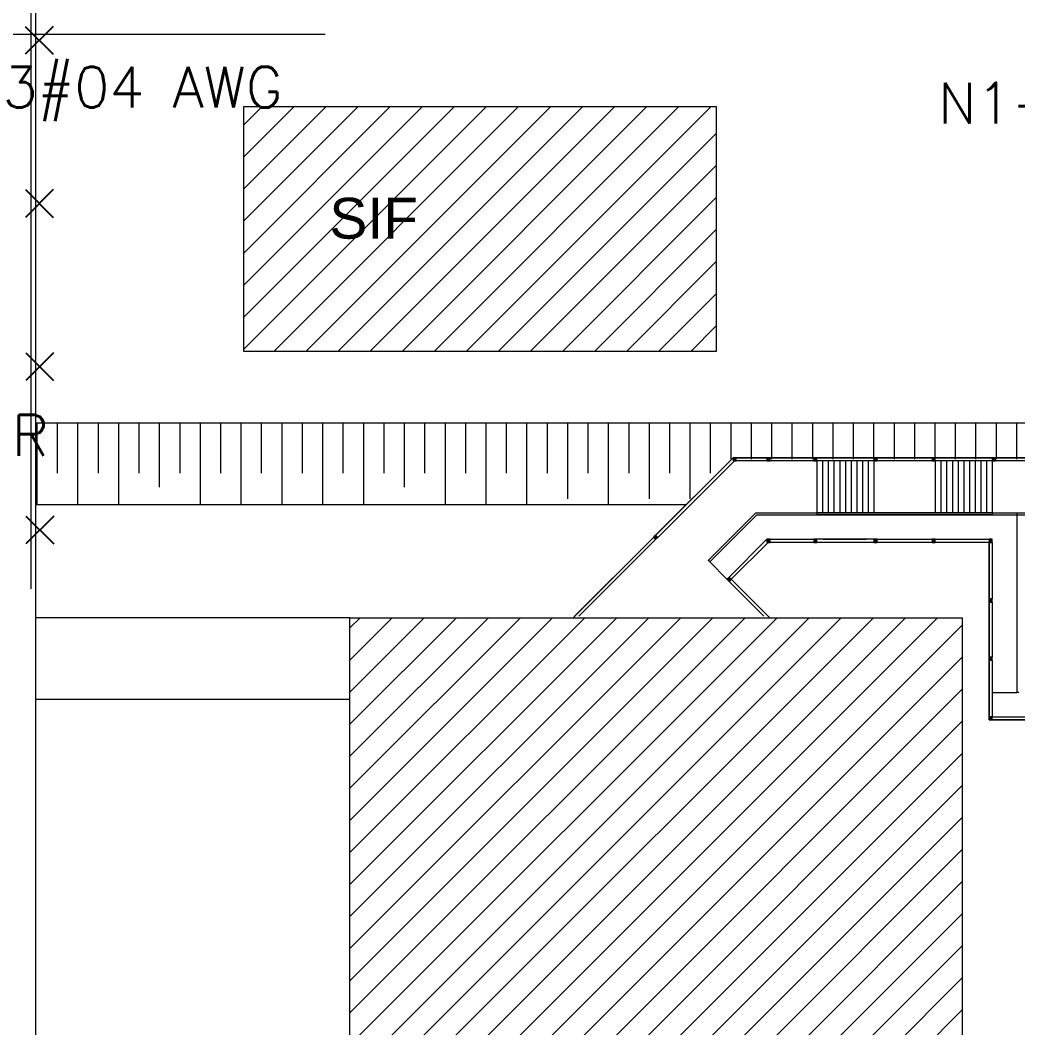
# Model space of a CAD drawing. Header units: millimetres. Extents: x 997 to 4249, y 599 to 1440.
# Drawn here: x 1668.4 to 1740.1, y 1065.5 to 1137.9 of the extents above; entities that cross this region are included whole.
import ezdxf
from ezdxf.enums import TextEntityAlignment as Align

# ---------------------------------------------------------------- set-up
doc = ezdxf.new("R2010")
doc.units = ezdxf.units.MM
for name, color, linetype in [('BT', 5, 'Continuous'), ('cercas existentes', 18, 'Continuous'), ('taludes', 9, 'Continuous')]:
    doc.layers.add(name, color=color, linetype=linetype)
doc.styles.add('1mm', font='romans.shx', dxfattribs={"height": 2})
doc.styles.add('ARIAL-ABA1', font='arial.ttf', dxfattribs={"height": 2})
pattern_1 = [(45, (-2604.8399, -1342.633), (-1.1524662, 1.1524662), [])]

# ---------------------------------------------------------------- blocks, each defined once
blk = doc.blocks.new('CE')
at = {"layer": 'cercas existentes'}
for points in [[(-0.68, 0.68), (0.68, -0.68)], [(-0.68, -0.68), (0.68, 0.68)]]:
    blk.add_lwpolyline(points, dxfattribs=at)
blk = doc.blocks.new('gtfoods1')
at = {"layer": 'taludes', "lineweight": 5}
h = blk.add_hatch(dxfattribs=at)
h.set_pattern_fill('ANSI31', color=256, scale=0.35, style=0)
h.set_pattern_definition(pattern_1)
h.paths.add_polyline_path([(-206.038, 470.776), (-239.992, 470.776), (-239.992, 453.176), (-206.038, 453.176)])
h.paths.add_polyline_path([(-234.599, 460.467), (-226.707, 460.467), (-226.707, 465.018), (-234.599, 465.018)], flags=24)
for points in [[(-204.602, 445.534), (-204.822, 445.534), (-204.822, 445.314), (-204.602, 445.314)], [(-202.172, 445.534), (-202.392, 445.534), (-202.392, 445.314), (-202.172, 445.314)], [(-198.809, 445.534), (-199.029, 445.534), (-199.029, 445.314), (-198.809, 445.314)], [(-194.482, 445.534), (-194.702, 445.534), (-194.702, 445.314), (-194.482, 445.314)], [(-190.302, 445.534), (-190.522, 445.534), (-190.522, 445.314), (-190.302, 445.314)], [(-185.976, 445.534), (-186.196, 445.534), (-186.196, 445.314), (-185.976, 445.314)], [(-210.394, 439.962), (-210.549, 439.807), (-210.394, 439.651), (-210.238, 439.807)], [(-202.172, 439.667), (-202.392, 439.667), (-202.392, 439.447), (-202.172, 439.447)], [(-198.809, 439.667), (-199.029, 439.667), (-199.029, 439.447), (-198.809, 439.447)], [(-194.482, 439.667), (-194.702, 439.667), (-194.702, 439.447), (-194.482, 439.447)], [(-190.302, 439.667), (-190.522, 439.667), (-190.522, 439.447), (-190.302, 439.447)], [(-186.196, 439.667), (-186.416, 439.667), (-186.416, 439.447), (-186.196, 439.447)], [(-205.108, 436.951), (-205.264, 436.796), (-205.108, 436.64), (-204.953, 436.796)], [(-186.196, 435.377), (-186.416, 435.377), (-186.416, 435.157), (-186.196, 435.157)], [(-186.196, 431.197), (-186.416, 431.197), (-186.416, 430.977), (-186.196, 430.977)], [(-186.196, 426.907), (-186.416, 426.907), (-186.416, 426.687), (-186.196, 426.687)]]:
    blk.add_hatch(color=256, dxfattribs=at).paths.add_polyline_path(points)
h = blk.add_hatch(dxfattribs=at)
h.set_pattern_fill('ANSI31', color=256, scale=0.35, style=0)
h.set_pattern_definition(pattern_1)
h.paths.add_polyline_path([(-188.363, 434.034), (-232.363, 434.034), (-232.363, 365.614), (-188.363, 365.614), (-188.363, 370.638), (-160.042, 370.638), (-160.042, 397.478), (-188.363, 397.478)])
h.paths.add_polyline_path([(-178.473, 389.112), (-178.473, 395.241), (-175.173, 395.241), (-175.173, 389.112)], flags=24)
h.paths.add_polyline_path([(-195.03, 426.654), (-195.03, 433.118), (-191.73, 433.118), (-191.73, 426.654)], flags=24)
h.paths.add_polyline_path([(-222.351, 394.456), (-195.446, 394.456), (-195.446, 400.041), (-222.351, 400.041)], flags=24)
for p, q in [((-254.95, 448.032, 12.071), (-150.817, 448.032, 12.071)), ((-254.862, 448.032, 12.071), (-254.862, 442.165, 12.071)), ((-253.395, 448.032, 12.071), (-253.395, 444.412, 12.071)), ((-251.928, 448.032, 12.071), (-251.928, 442.165, 12.071)), ((-250.462, 448.032, 12.071), (-250.462, 444.412, 12.071)), ((-248.995, 448.032, 12.071), (-248.995, 442.165, 12.071)), ((-248.995, 448.032, 12.071), (-248.995, 444.412, 12.071)), ((-247.528, 448.032, 12.071), (-247.528, 444.412, 12.071)), ((-246.062, 448.032, 12.071), (-246.062, 443.409, 12.071)), ((-244.595, 448.032, 12.071), (-244.595, 444.412, 12.071)), ((-243.128, 448.032, 12.071), (-243.128, 442.165, 12.071)), ((-241.662, 448.032, 12.071), (-241.662, 444.412, 12.071)), ((-240.195, 448.032, 12.071), (-240.195, 442.165, 12.071)), ((-238.728, 448.032, 12.071), (-238.728, 444.412, 12.071)), ((-237.262, 448.032, 12.071), (-237.262, 442.165, 12.071)), ((-235.795, 448.032, 12.071), (-235.795, 444.412, 12.071)), ((-234.328, 448.032, 12.071), (-234.328, 442.165, 12.071)), ((-232.862, 448.032, 12.071), (-232.862, 444.412, 12.071)), ((-231.395, 448.032, 12.071), (-231.395, 442.165, 12.071)), ((-231.395, 448.032, 12.071), (-231.395, 444.412, 12.071)), ((-229.928, 448.032, 12.071), (-229.928, 444.412, 12.071)), ((-228.462, 448.032, 12.071), (-228.462, 443.409, 12.071)), ((-226.995, 448.032, 12.071), (-226.995, 444.412, 12.071)), ((-225.528, 448.032, 12.071), (-225.528, 442.165, 12.071)), ((-224.062, 448.032, 12.071), (-224.062, 444.412, 12.071)), ((-222.595, 448.032, 12.071), (-222.595, 442.165, 12.071)), ((-221.128, 448.032, 12.071), (-221.128, 444.412, 12.071)), ((-219.662, 448.032, 12.071), (-219.662, 442.165, 12.071)), ((-219.662, 448.032, 12.071), (-219.662, 444.412, 12.071)), ((-218.195, 448.032, 12.071), (-218.195, 444.412, 12.071)), ((-216.728, 448.032, 12.071), (-216.728, 442.579, 12.071)), ((-215.262, 448.032, 12.071), (-215.262, 444.412, 12.071)), ((-213.795, 448.032, 12.071), (-213.795, 442.165, 12.071)), ((-213.795, 448.032, 12.071), (-213.795, 444.412, 12.071)), ((-212.328, 448.032, 12.071), (-212.328, 444.412, 12.071)), ((-210.862, 448.032, 12.071), (-210.862, 442.579, 12.071)), ((-209.395, 448.032, 12.071), (-209.395, 444.412, 12.071)), ((-207.928, 448.032, 12.071), (-207.928, 442.579, 12.071)), ((-206.462, 448.032, 12.071), (-206.462, 444.412, 12.071)), ((-204.995, 448.032, 12.071), (-204.995, 445.424, 12.071)), ((-203.528, 448.032, 12.071), (-203.528, 445.424, 12.071)), ((-202.062, 448.032, 12.071), (-202.062, 445.424, 12.071)), ((-200.595, 448.032, 12.071), (-200.595, 445.424, 12.071)), ((-200.595, 448.032, 12.071), (-200.595, 445.424, 12.071)), ((-199.128, 448.032, 12.071), (-199.128, 445.424, 12.071)), ((-197.662, 448.032, 12.071), (-197.662, 445.424, 12.071)), ((-196.195, 448.032, 12.071), (-196.195, 445.424, 12.071)), ((-194.728, 448.032, 12.071), (-194.728, 445.424, 12.071)), ((-193.262, 448.032, 12.071), (-193.262, 445.424, 12.071)), ((-191.795, 448.032, 12.071), (-191.795, 445.424, 12.071)), ((-190.328, 448.032, 12.071), (-190.328, 445.424, 12.071)), ((-188.862, 448.032, 12.071), (-188.862, 445.424, 12.071)), ((-187.395, 448.032, 12.071), (-187.395, 445.424, 12.071)), ((-185.928, 448.032, 12.071), (-185.928, 445.424, 12.071)), ((-185.928, 448.032, 12.071), (-185.928, 445.424, 12.071)), ((-184.462, 448.032, 12.071), (-184.462, 445.424, 12.071)), ((-216.322, 434.034), (-204.822, 445.534)), ((-204.822, 445.534), (-210.394, 439.962)), ((-204.822, 445.534), (-128.556, 445.534)), ((-202.392, 445.534), (-204.602, 445.534)), ((-199.029, 445.534), (-202.172, 445.534)), ((-194.702, 445.534), (-198.809, 445.534)), ((-190.522, 445.534), (-194.482, 445.534)), ((-186.196, 445.534), (-190.302, 445.534)), ((-182.529, 445.534), (-185.976, 445.534)), ((-204.731, 445.314), (-210.238, 439.807)), ((-202.392, 445.314), (-204.731, 445.314)), ((-199.029, 445.314), (-202.172, 445.314)), ((-198.809, 445.314), (-198.809, 441.574)), ((-194.702, 445.314), (-198.809, 445.314)), ((-198.398, 445.314), (-198.398, 441.574)), ((-197.988, 445.314), (-197.988, 441.574)), ((-197.577, 445.314), (-197.577, 441.574)), ((-197.166, 445.314), (-197.166, 441.574)), ((-196.756, 445.314), (-196.756, 441.574)), ((-196.345, 445.314), (-196.345, 441.574)), ((-195.934, 445.314), (-195.934, 441.574)), ((-195.524, 445.314), (-195.524, 441.574)), ((-195.113, 445.314), (-195.113, 441.574)), ((-194.702, 445.314), (-194.702, 441.574)), ((-190.522, 445.314), (-194.482, 445.314)), ((-190.302, 445.314), (-190.302, 441.574)), ((-185.976, 445.314), (-190.302, 445.314)), ((-189.892, 445.314), (-189.892, 441.574)), ((-189.481, 445.314), (-189.481, 441.574)), ((-189.07, 445.314), (-189.07, 441.574)), ((-188.66, 445.314), (-188.66, 441.574)), ((-188.249, 445.314), (-188.249, 441.574)), ((-187.838, 445.314), (-187.838, 441.574)), ((-187.428, 445.314), (-187.428, 441.574)), ((-187.017, 445.314), (-187.017, 441.574)), ((-186.606, 445.314), (-186.606, 441.574)), ((-186.196, 445.314), (-186.196, 441.574)), ((-182.529, 445.314), (-185.976, 445.314)), ((-254.95, 442.165, 12.071), (-208.191, 442.165, 12.071)), ((-206.612, 438.144), (-203.182, 441.574)), ((-206.508, 438.04), (-203.121, 441.427)), ((-203.182, 441.574), (-166.542, 441.574)), ((-203.121, 441.427), (-166.542, 441.427)), ((-198.809, 441.574), (-198.809, 441.427)), ((-186.196, 441.427), (-198.809, 441.427)), ((-186.196, 441.574), (-186.196, 441.427)), ((-184.436, 441.574), (-184.436, 428.667)), ((-210.549, 439.807), (-216.212, 434.144)), ((-210.394, 439.651), (-215.901, 434.144)), ((-210.549, 439.807), (-210.394, 439.962)), ((-210.394, 439.651), (-210.549, 439.807)), ((-210.238, 439.807), (-210.394, 439.962)), ((-210.238, 439.807), (-210.394, 439.651)), ((-205.108, 436.951), (-202.392, 439.667)), ((-202.172, 439.667), (-199.029, 439.667)), ((-194.702, 439.667), (-198.809, 439.667)), ((-198.357, 439.667), (-195.229, 439.667)), ((-194.482, 439.667), (-190.522, 439.667)), ((-190.302, 439.667), (-186.416, 439.667)), ((-202.301, 439.447), (-204.953, 436.796)), ((-202.301, 439.447), (-204.953, 436.796)), ((-186.416, 439.447), (-202.301, 439.447)), ((-199.029, 439.447), (-202.172, 439.447)), ((-201.798, 439.447), (-202.081, 439.447, 6.13)), ((-194.702, 439.447), (-198.809, 439.447)), ((-195.229, 439.447), (-198.357, 439.447)), ((-190.522, 439.447), (-194.482, 439.447)), ((-186.416, 439.447), (-190.302, 439.447)), ((-186.416, 439.447), (-186.416, 435.377)), ((-186.416, 426.687), (-186.416, 439.447)), ((-186.196, 439.447), (-186.196, 435.377)), ((-206.508, 438.04), (-206.612, 438.144)), ((-205.264, 436.796), (-206.508, 438.04)), ((-205.264, 436.796), (-205.108, 436.951)), ((-205.108, 436.64), (-205.264, 436.796)), ((-204.953, 436.796), (-205.108, 436.951)), ((-204.953, 436.796), (-205.108, 436.64)), ((-204.953, 436.796), (-202.301, 434.144)), ((-204.953, 436.796), (-202.191, 434.034)), ((-205.108, 436.64), (-202.612, 434.144)), ((-186.416, 435.157), (-186.416, 431.197)), ((-186.196, 435.157), (-186.196, 431.197)), ((-232.363, 434.034), (-254.95, 434.034)), ((-186.416, 430.977), (-186.416, 426.907)), ((-186.196, 430.977), (-186.196, 426.907)), ((-254.95, 428.168), (-232.363, 428.168)), ((-186.196, 428.667), (-184.436, 428.667)), ((-184.289, 428.667), (-184.436, 428.667)), ((-182.309, 426.687), (-186.416, 426.687)), ((-186.196, 426.907), (-182.529, 426.907)), ((-186.196, 426.687), (-182.529, 426.687))]:
    blk.add_line(p, q, dxfattribs=at)
at = {"layer": 'taludes', "linetype": 'Continuous', "lineweight": 5, "ltscale": 1.5}
blk.add_lwpolyline([(-254.951, 605.674), (-254.949, 164.3)], dxfattribs=at)
at = {"layer": 'taludes', "lineweight": 5, "elevation": 13.33}
blk.add_lwpolyline([(-255.284, 602.483), (-255.296, 436.11)], dxfattribs=at)
at = {"layer": 'taludes', "lineweight": 5}
for points in [[(-206.038, 453.176), (-239.992, 453.176), (-239.992, 470.776), (-206.038, 470.776)], [(-204.822, 445.314), (-204.602, 445.314), (-204.602, 445.534), (-204.822, 445.534)], [(-202.392, 445.314), (-202.172, 445.314), (-202.172, 445.534), (-202.392, 445.534)], [(-199.029, 445.314), (-198.809, 445.314), (-198.809, 445.534), (-199.029, 445.534)], [(-194.702, 445.314), (-194.482, 445.314), (-194.482, 445.534), (-194.702, 445.534)], [(-190.522, 445.314), (-190.302, 445.314), (-190.302, 445.534), (-190.522, 445.534)], [(-186.196, 445.314), (-185.976, 445.314), (-185.976, 445.534), (-186.196, 445.534)], [(-202.392, 439.447), (-202.172, 439.447), (-202.172, 439.667), (-202.392, 439.667)], [(-199.029, 439.447), (-198.809, 439.447), (-198.809, 439.667), (-199.029, 439.667)], [(-194.702, 439.447), (-194.482, 439.447), (-194.482, 439.667), (-194.702, 439.667)], [(-190.522, 439.447), (-190.302, 439.447), (-190.302, 439.667), (-190.522, 439.667)], [(-186.416, 439.447), (-186.196, 439.447), (-186.196, 439.667), (-186.416, 439.667)], [(-186.416, 435.157), (-186.196, 435.157), (-186.196, 435.377), (-186.416, 435.377)], [(-186.416, 430.977), (-186.196, 430.977), (-186.196, 431.197), (-186.416, 431.197)], [(-186.416, 426.687), (-186.196, 426.687), (-186.196, 426.907), (-186.416, 426.907)]]:
    blk.add_lwpolyline(points, close=True, dxfattribs=at)
for points in [[(-186.196, 441.574), (-198.809, 441.574)], [(-232.363, 365.614), (-232.363, 434.034), (-188.363, 434.034), (-188.363, 397.478)]]:
    blk.add_lwpolyline(points, dxfattribs=at)
at = {"layer": 'taludes', "lineweight": 5, "xscale": 1.466666666666667, "yscale": 1.466666666666667, "zscale": 1.466666666666667, "rotation": 270.0801300712359}
for p in [(-254.695, 475.534), (-254.678, 463.801), (-254.662, 452.068), (-254.645, 440.334)]:
    blk.add_blockref('CE', p, dxfattribs=at)
at = {"layer": 'taludes', "lineweight": 5, "style": 'ARIAL-ABA1'}
blk.add_text('SIF', height=2.9333, dxfattribs=at).set_placement((-233.84, 461.276, 12.071))

msp = doc.modelspace()

# ---------------------------------------------------------------- linework, layer by layer
at = {"color": 5, "lineweight": 5, "elevation": 18.107}
msp.add_lwpolyline([(1657.734, 1143.136), (1664.508, 1136.888), (1690.305, 1136.888)], dxfattribs=at)

# ---------------------------------------------------------------- block references
at = {"layer": 'cercas existentes', "color": 1}
msp.add_blockref('gtfoods1', (1924.454, 660.921), dxfattribs=at)

# ---------------------------------------------------------------- texts
at = {"layer": 'BT', "color": 5, "lineweight": 5, "style": '1mm'}
msp.add_text('3#04 AWG', height=2.9333, dxfattribs=at).set_placement((1677.193, 1131.622, 16.001), align=Align.CENTER)
at = {"layer": 'BT', "lineweight": 5, "style": '1mm'}
msp.add_text('N1-CF-PR-MF', height=2.93333, dxfattribs=at).set_placement((1749.637, 1130.467, 24.142), align=Align.CENTER)
msp.add_text('N3A-N3A-TT-CF-PR', height=2.93333, dxfattribs=at).set_placement((1628.072, 1106.599, 12.071))

doc.saveas('drawing.dxf')
